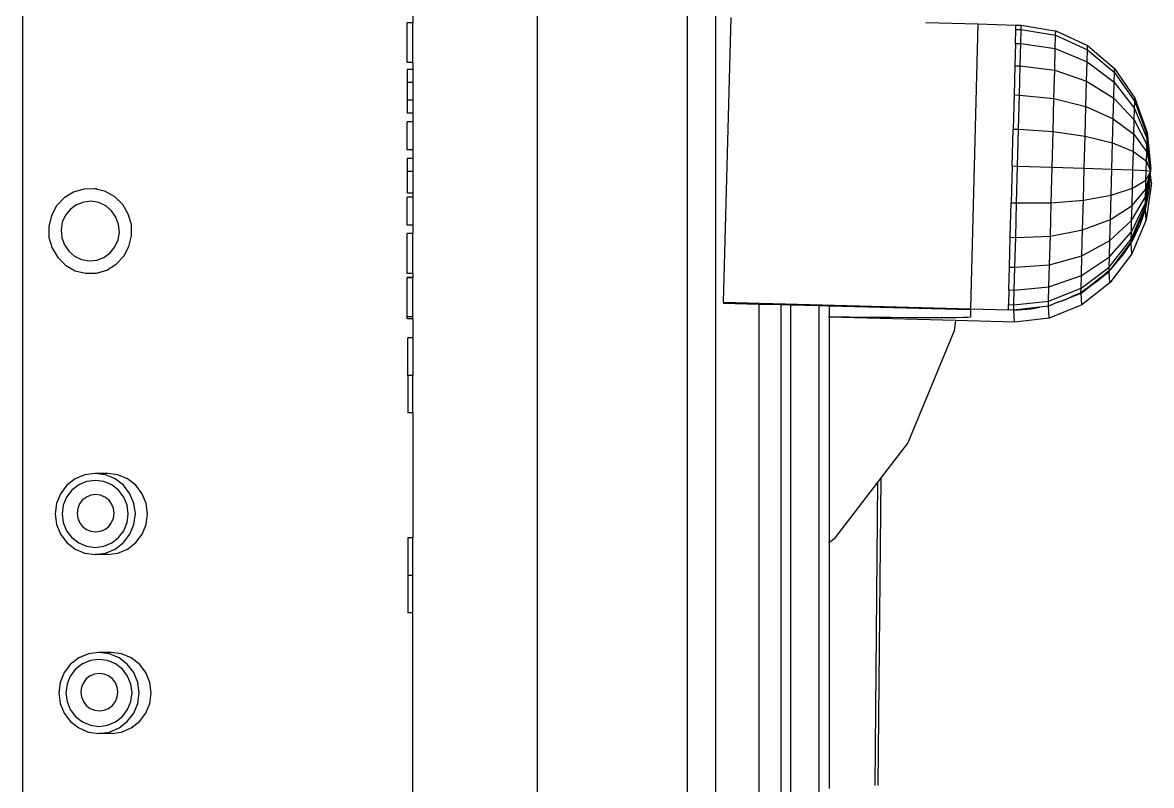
# Model space of a CAD drawing. Extents: x 2733443 to 3206532, y -1516114 to -1264405.
# Drawn here: x 3029293.6 to 3029531.5, y -1493360 to -1493199.3 of the extents above; entities that cross this region are included whole.
import ezdxf

# ---------------------------------------------------------------- set-up
doc = ezdxf.new("R2010")
doc.units = 0
doc.header["$MEASUREMENT"] = 0
doc.linetypes.add('1', pattern=[0, 0, 0])
doc.layers.get('0').update_dxf_attribs({"color": 250, "linetype": '1'})
doc.layers.add('furniture', color=33, linetype='Continuous')

# ---------------------------------------------------------------- blocks, each defined once
blk = doc.blocks.new('EQUIPMENT')
at = {"layer": 'furniture'}
for p, q in [((-2299.58, 9155.4), (-2299.58, 8710.37)), ((-2191.01, 8723.91), (-2191.01, 9127.9)), ((-2159.4, 8750.02), (-2159.4, 9117.14)), ((-2153.51, 9117.14), (-2153.51, 8750.02)), ((-2217.35, 8967.96), (-2217.35, 8964.11)), ((-2217.35, 8964.11), (-2218.48, 8964.11)), ((-2218.48, 8955.71), (-2218.48, 8964.11)), ((-2217.35, 8955.71), (-2217.35, 8964.11)), ((-2151.8, 8905.19), (-2150.21, 8965.22)), ((-2109.21, 8964.14), (-2098.21, 8963.85)), ((-2098.21, 8963.85), (-2099.8, 8903.81)), ((-2098.21, 8963.85), (-2090.2, 8963.62)), ((-2090.23, 8962.67), (-2090.2, 8963.62)), ((-2090.2, 8963.62), (-2089.25, 8963.61)), ((-2089.25, 8963.61), (-2089.06, 8963.6)), ((-2089.08, 8962.66), (-2089.06, 8963.57)), ((-2089.06, 8963.57), (-2089.06, 8963.6)), ((-2089.06, 8963.6), (-2081.99, 8962.39)), ((-2089.06, 8963.57), (-2081.99, 8962.39)), ((-2090.3, 8959.75), (-2090.23, 8962.67)), ((-2090.23, 8962.67), (-2089.08, 8962.66)), ((-2089.16, 8959.74), (-2089.08, 8962.66)), ((-2089.08, 8962.66), (-2081.82, 8961.48)), ((-2081.99, 8962.39), (-2081.8, 8962.41)), ((-2081.9, 8958.66), (-2081.82, 8961.48)), ((-2081.82, 8961.48), (-2081.8, 8962.41)), ((-2081.82, 8961.48), (-2075.12, 8958.4)), ((-2081.8, 8962.41), (-2075.1, 8959.28)), ((-2090.3, 8959.75), (-2090.43, 8955.05)), ((-2090.3, 8959.75), (-2089.16, 8959.74)), ((-2089.28, 8955.04), (-2089.16, 8959.74)), ((-2089.16, 8959.74), (-2081.9, 8958.66)), ((-2075.12, 8958.4), (-2075.1, 8959.28)), ((-2075.1, 8959.28), (-2069.41, 8954.43)), ((-2082.02, 8954.11), (-2081.9, 8958.66)), ((-2081.9, 8958.66), (-2075.19, 8955.87)), ((-2075.19, 8955.87), (-2075.12, 8958.4)), ((-2075.12, 8958.4), (-2069.43, 8953.62)), ((-2217.35, 8955.71), (-2218.48, 8955.71)), ((-2218.48, 8954.24), (-2218.48, 8951.5)), ((-2217.35, 8954.24), (-2218.48, 8954.24)), ((-2217.35, 8955.71), (-2217.35, 8954.24)), ((-2217.35, 8954.24), (-2217.35, 8951.5)), ((-2090.43, 8955.05), (-2090.59, 8948.89)), ((-2090.43, 8955.05), (-2089.28, 8955.04)), ((-2089.45, 8948.87), (-2089.28, 8955.04)), ((-2089.28, 8955.04), (-2082.02, 8954.11)), ((-2082.18, 8948.16), (-2082.02, 8954.11)), ((-2082.02, 8954.11), (-2075.3, 8951.79)), ((-2075.3, 8951.79), (-2075.19, 8955.87)), ((-2075.19, 8955.87), (-2069.48, 8951.56)), ((-2069.43, 8953.62), (-2069.41, 8954.43)), ((-2069.41, 8954.43), (-2065.12, 8948.19)), ((-2075.44, 8946.45), (-2075.3, 8951.79)), ((-2075.3, 8951.79), (-2069.57, 8948.23)), ((-2069.57, 8948.23), (-2069.48, 8951.56)), ((-2069.48, 8951.56), (-2069.43, 8953.62)), ((-2069.48, 8951.56), (-2065.17, 8946.02)), ((-2069.43, 8953.62), (-2065.13, 8947.49)), ((-2218.48, 8951.5), (-2218.48, 8947.77)), ((-2217.35, 8951.5), (-2218.48, 8951.5)), ((-2217.35, 8951.5), (-2217.35, 8947.77)), ((-2218.48, 8947.77), (-2218.48, 8945.03)), ((-2217.35, 8947.77), (-2218.48, 8947.77)), ((-2217.35, 8947.77), (-2217.35, 8945.03)), ((-2090.59, 8948.89), (-2090.78, 8941.69)), ((-2090.59, 8948.89), (-2089.45, 8948.87)), ((-2089.64, 8941.66), (-2089.45, 8948.87)), ((-2089.45, 8948.87), (-2082.18, 8948.16)), ((-2082.36, 8941.19), (-2082.18, 8948.16)), ((-2082.18, 8948.16), (-2075.44, 8946.45)), ((-2069.69, 8943.87), (-2069.57, 8948.23)), ((-2069.57, 8948.23), (-2065.24, 8943.67)), ((-2065.17, 8946.02), (-2065.13, 8947.49)), ((-2065.13, 8947.49), (-2065.12, 8948.19)), ((-2065.13, 8947.49), (-2062.53, 8940.4)), ((-2065.12, 8948.19), (-2062.52, 8940.99)), ((-2217.35, 8945.03), (-2218.48, 8945.03)), ((-2217.35, 8945.03), (-2217.35, 8943.21)), ((-2075.6, 8940.21), (-2075.44, 8946.45)), ((-2075.44, 8946.45), (-2069.69, 8943.87)), ((-2065.24, 8943.67), (-2065.17, 8946.02)), ((-2065.17, 8946.02), (-2062.55, 8939.64)), ((-2217.35, 8943.21), (-2218.48, 8943.21)), ((-2218.48, 8937.33), (-2218.48, 8943.21)), ((-2217.35, 8943.21), (-2217.35, 8937.33)), ((-2069.82, 8938.77), (-2069.69, 8943.87)), ((-2069.69, 8943.87), (-2065.32, 8940.59)), ((-2065.32, 8940.59), (-2065.24, 8943.67)), ((-2065.24, 8943.67), (-2062.58, 8938.42)), ((-2090.99, 8933.93), (-2090.78, 8941.69)), ((-2090.78, 8941.69), (-2089.64, 8941.66)), ((-2089.84, 8933.9), (-2089.64, 8941.66)), ((-2089.64, 8941.66), (-2082.36, 8941.19)), ((-2082.56, 8933.7), (-2082.36, 8941.19)), ((-2082.36, 8941.19), (-2075.6, 8940.21)), ((-2075.78, 8933.49), (-2075.6, 8940.21)), ((-2075.6, 8940.21), (-2069.82, 8938.77)), ((-2065.41, 8936.98), (-2065.32, 8940.59)), ((-2065.32, 8940.59), (-2062.63, 8936.83)), ((-2062.58, 8938.42), (-2062.55, 8939.64)), ((-2062.55, 8939.64), (-2062.53, 8940.4)), ((-2062.55, 8939.64), (-2061.82, 8933.08)), ((-2062.53, 8940.4), (-2062.52, 8940.99)), ((-2062.53, 8940.4), (-2061.82, 8933.08)), ((-2062.52, 8940.99), (-2061.78, 8933.32)), ((-2217.35, 8937.33), (-2218.48, 8937.33)), ((-2217.35, 8937.33), (-2217.35, 8935.51)), ((-2069.97, 8933.28), (-2069.82, 8938.77)), ((-2069.82, 8938.77), (-2065.41, 8936.98)), ((-2062.63, 8936.83), (-2062.58, 8938.42)), ((-2062.58, 8938.42), (-2061.82, 8933.08)), ((-2218.48, 8935.51), (-2218.48, 8932.77)), ((-2217.35, 8935.51), (-2218.48, 8935.51)), ((-2217.35, 8935.51), (-2217.35, 8932.77)), ((-2065.52, 8933.1), (-2065.41, 8936.98)), ((-2065.41, 8936.98), (-2062.67, 8934.96)), ((-2062.73, 8932.95), (-2062.67, 8934.96)), ((-2062.67, 8934.96), (-2062.63, 8936.83)), ((-2062.67, 8934.96), (-2061.8, 8932.84)), ((-2062.63, 8936.83), (-2061.82, 8933.08)), ((-2218.48, 8932.77), (-2218.48, 8928.22)), ((-2217.35, 8932.77), (-2218.48, 8932.77)), ((-2217.35, 8932.77), (-2217.35, 8928.22)), ((-2090.99, 8933.93), (-2091.19, 8926.16)), ((-2090.99, 8933.93), (-2089.84, 8933.9)), ((-2090.05, 8926.12), (-2089.84, 8933.9)), ((-2089.84, 8933.9), (-2082.56, 8933.7)), ((-2082.76, 8926.18), (-2082.56, 8933.7)), ((-2082.56, 8933.7), (-2075.78, 8933.49)), ((-2075.96, 8926.75), (-2075.78, 8933.49)), ((-2075.78, 8933.49), (-2069.97, 8933.28)), ((-2070.11, 8927.78), (-2069.97, 8933.28)), ((-2069.97, 8933.28), (-2065.52, 8933.1)), ((-2065.62, 8929.21), (-2065.52, 8933.1)), ((-2065.52, 8933.1), (-2062.73, 8932.95)), ((-2062.87, 8927.43), (-2061.82, 8932.66)), ((-2062.83, 8929.05), (-2061.82, 8932.66)), ((-2062.78, 8930.94), (-2062.73, 8932.95)), ((-2062.78, 8930.94), (-2061.82, 8932.66)), ((-2062.73, 8932.95), (-2061.8, 8932.84)), ((-2061.82, 8933.08), (-2061.83, 8933.05)), ((-2061.83, 8933.05), (-2061.8, 8932.84)), ((-2061.82, 8933.08), (-2061.78, 8933.32)), ((-2061.81, 8932.75), (-2061.82, 8932.66)), ((-2061.82, 8932.4), (-2061.82, 8932.66)), ((-2061.8, 8932.81), (-2061.81, 8932.75)), ((-2061.8, 8932.84), (-2061.8, 8932.81)), ((-2065.62, 8929.21), (-2062.78, 8930.94)), ((-2062.93, 8925.38), (-2061.84, 8932.1)), ((-2062.91, 8926.18), (-2061.84, 8932.1)), ((-2062.83, 8929.05), (-2062.78, 8930.94)), ((-2061.63, 8930.31), (-2062.77, 8922.57)), ((-2062.01, 8929.05), (-2061.84, 8932.1)), ((-2061.84, 8932.1), (-2061.81, 8932.29)), ((-2061.63, 8930.31), (-2061.84, 8932.1)), ((-2061.81, 8932.29), (-2061.82, 8932.4)), ((-2288.85, 8928.4), (-2290.81, 8927.19)), ((-2286.65, 8929.06), (-2288.85, 8928.4)), ((-2284.36, 8929.1), (-2286.65, 8929.06)), ((-2282.13, 8928.55), (-2284.36, 8929.1)), ((-2283.96, 8929.1), (-2284.36, 8929.1)), ((-2280.13, 8927.42), (-2282.13, 8928.55)), ((-2217.35, 8928.22), (-2218.48, 8928.22)), ((-2217.35, 8928.22), (-2217.35, 8927.36)), ((-2075.96, 8926.75), (-2070.11, 8927.78)), ((-2070.25, 8922.64), (-2070.11, 8927.78)), ((-2070.11, 8927.78), (-2065.62, 8929.21)), ((-2065.71, 8925.57), (-2065.62, 8929.21)), ((-2065.71, 8925.57), (-2062.83, 8929.05)), ((-2062.87, 8927.43), (-2062.83, 8929.05)), ((-2062.73, 8925.31), (-2062.01, 8929.05)), ((-2292.4, 8925.51), (-2293.51, 8923.46)), ((-2290.81, 8927.19), (-2292.4, 8925.51)), ((-2288.19, 8925.75), (-2289.5, 8924.8)), ((-2286.69, 8926.32), (-2288.19, 8925.75)), ((-2285.09, 8926.47), (-2286.69, 8926.32)), ((-2283.51, 8926.19), (-2285.09, 8926.47)), ((-2282.05, 8925.51), (-2283.51, 8926.19)), ((-2280.82, 8924.46), (-2282.05, 8925.51)), ((-2278.47, 8925.8), (-2280.13, 8927.42)), ((-2277.29, 8923.8), (-2278.47, 8925.8)), ((-2217.35, 8927.36), (-2218.48, 8927.36)), ((-2218.48, 8921.48), (-2218.48, 8927.36)), ((-2217.35, 8927.36), (-2217.35, 8921.48)), ((-2091.39, 8918.89), (-2091.19, 8926.16)), ((-2091.19, 8926.16), (-2090.05, 8926.12)), ((-2090.24, 8918.85), (-2090.05, 8926.12)), ((-2090.05, 8926.12), (-2082.76, 8926.18)), ((-2082.94, 8919.16), (-2082.76, 8926.18)), ((-2082.76, 8926.18), (-2075.96, 8926.75)), ((-2076.13, 8920.45), (-2075.96, 8926.75)), ((-2070.25, 8922.64), (-2065.71, 8925.57)), ((-2065.9, 8918.48), (-2062.93, 8925.38)), ((-2065.86, 8920.02), (-2062.91, 8926.18)), ((-2065.8, 8922.44), (-2062.87, 8927.43)), ((-2065.8, 8922.44), (-2065.71, 8925.57)), ((-2062.94, 8925.1), (-2062.93, 8925.38)), ((-2062.93, 8925.38), (-2062.91, 8926.18)), ((-2062.91, 8926.18), (-2062.87, 8927.43)), ((-2293.51, 8923.46), (-2294.05, 8921.19)), ((-2290.53, 8923.54), (-2291.2, 8922.06)), ((-2289.5, 8924.8), (-2290.53, 8923.54)), ((-2279.89, 8923.13), (-2280.82, 8924.46)), ((-2279.33, 8921.59), (-2279.89, 8923.13)), ((-2276.65, 8921.56), (-2277.29, 8923.8)), ((-2062.94, 8925.1), (-2065.92, 8917.94)), ((-2063.92, 8921.7), (-2062.91, 8924.75)), ((-2062.91, 8924.75), (-2062.73, 8925.31)), ((-2062.77, 8922.57), (-2062.91, 8924.75)), ((-2294.05, 8921.19), (-2294.01, 8918.85)), ((-2291.2, 8922.06), (-2291.47, 8920.44)), ((-2279.18, 8919.96), (-2279.33, 8921.59)), ((-2276.6, 8919.22), (-2276.65, 8921.56)), ((-2217.35, 8921.48), (-2218.48, 8921.48)), ((-2217.35, 8921.48), (-2217.35, 8919.66)), ((-2076.13, 8920.45), (-2070.25, 8922.64)), ((-2070.37, 8918.21), (-2070.25, 8922.64)), ((-2070.37, 8918.21), (-2065.8, 8922.44)), ((-2065.86, 8920.02), (-2065.8, 8922.44)), ((-2062.77, 8922.57), (-2065.75, 8915.41)), ((-2065.58, 8918.28), (-2063.92, 8921.7)), ((-2294.01, 8918.85), (-2293.37, 8916.61)), ((-2291.47, 8920.44), (-2291.32, 8918.81)), ((-2291.32, 8918.81), (-2290.76, 8917.28)), ((-2280.13, 8916.86), (-2279.45, 8918.35)), ((-2279.45, 8918.35), (-2279.18, 8919.96)), ((-2277.15, 8916.95), (-2276.6, 8919.22)), ((-2217.35, 8919.66), (-2218.48, 8919.66)), ((-2218.48, 8911.26), (-2218.48, 8919.66)), ((-2217.35, 8911.26), (-2217.35, 8919.66)), ((-2091.55, 8912.63), (-2091.39, 8918.89)), ((-2091.39, 8918.89), (-2090.24, 8918.85)), ((-2090.41, 8912.58), (-2090.24, 8918.85)), ((-2090.24, 8918.85), (-2082.94, 8919.16)), ((-2083.1, 8913.11), (-2082.94, 8919.16)), ((-2082.94, 8919.16), (-2076.13, 8920.45)), ((-2076.27, 8915.02), (-2076.13, 8920.45)), ((-2070.51, 8912.61), (-2065.9, 8918.48)), ((-2070.46, 8914.79), (-2065.86, 8920.02)), ((-2065.92, 8917.94), (-2065.9, 8918.48)), ((-2065.91, 8917.78), (-2065.58, 8918.28)), ((-2065.9, 8918.48), (-2065.86, 8920.02)), ((-2293.37, 8916.61), (-2292.18, 8914.61)), ((-2290.76, 8917.28), (-2289.84, 8915.94)), ((-2289.84, 8915.94), (-2288.6, 8914.9)), ((-2281.15, 8915.6), (-2280.13, 8916.86)), ((-2278.25, 8914.9), (-2277.15, 8916.95)), ((-2076.27, 8915.02), (-2070.37, 8918.21)), ((-2070.46, 8914.79), (-2070.37, 8918.21)), ((-2065.92, 8917.94), (-2070.42, 8911.98)), ((-2067.66, 8915.1), (-2066.35, 8917.1)), ((-2066.35, 8917.1), (-2065.92, 8917.66)), ((-2065.92, 8917.76), (-2065.91, 8917.78)), ((-2065.9, 8917.71), (-2065.92, 8917.76)), ((-2065.92, 8917.66), (-2065.9, 8917.71)), ((-2065.75, 8915.41), (-2065.92, 8917.66)), ((-2065.9, 8917.71), (-2065.91, 8917.78)), ((-2292.18, 8914.61), (-2290.53, 8912.99)), ((-2288.6, 8914.9), (-2287.14, 8914.22)), ((-2287.14, 8914.22), (-2285.56, 8913.94)), ((-2285.56, 8913.94), (-2283.96, 8914.09)), ((-2283.96, 8914.09), (-2282.46, 8914.66)), ((-2282.46, 8914.66), (-2281.15, 8915.6)), ((-2279.84, 8913.21), (-2278.25, 8914.9)), ((-2083.1, 8913.11), (-2076.27, 8915.02)), ((-2076.38, 8910.84), (-2076.27, 8915.02)), ((-2076.38, 8910.84), (-2070.46, 8914.79)), ((-2070.51, 8912.61), (-2070.46, 8914.79)), ((-2065.75, 8915.41), (-2070.37, 8909.31)), ((-2070.15, 8912.23), (-2067.66, 8915.1)), ((-2290.53, 8912.99), (-2288.52, 8911.86)), ((-2288.52, 8911.86), (-2286.29, 8911.3)), ((-2286.29, 8911.3), (-2285.86, 8911.31)), ((-2285.86, 8911.31), (-2285.83, 8911.3)), ((-2285.83, 8911.3), (-2284, 8911.35)), ((-2284, 8911.35), (-2281.8, 8912)), ((-2281.8, 8912), (-2279.84, 8913.21)), ((-2217.35, 8911.26), (-2218.48, 8911.26)), ((-2217.35, 8911.26), (-2217.35, 8910.39)), ((-2091.68, 8907.8), (-2091.55, 8912.63)), ((-2091.55, 8912.63), (-2090.41, 8912.58)), ((-2090.53, 8907.75), (-2090.41, 8912.58)), ((-2090.41, 8912.58), (-2083.1, 8913.11)), ((-2083.23, 8908.44), (-2083.1, 8913.11)), ((-2076.45, 8908.17), (-2070.51, 8912.61)), ((-2075.32, 8908.12), (-2070.96, 8911.51)), ((-2072.18, 8910.42), (-2070.54, 8911.67)), ((-2072.18, 8910.42), (-2070.96, 8911.51)), ((-2070.53, 8911.84), (-2070.96, 8911.51)), ((-2070.54, 8911.67), (-2070.15, 8912.23)), ((-2070.54, 8911.67), (-2070.53, 8911.84)), ((-2070.37, 8909.31), (-2070.54, 8911.67)), ((-2070.53, 8911.84), (-2070.51, 8912.61)), ((-2070.42, 8911.98), (-2070.53, 8911.84)), ((-2070.42, 8911.98), (-2070.15, 8912.23)), ((-2217.35, 8910.39), (-2218.48, 8910.39)), ((-2218.48, 8910.32), (-2218.48, 8910.39)), ((-2217.35, 8910.32), (-2218.48, 8910.32)), ((-2218.48, 8902.12), (-2218.48, 8910.32)), ((-2217.35, 8910.39), (-2217.35, 8910.32)), ((-2217.35, 8902.12), (-2217.35, 8910.32)), ((-2083.23, 8908.44), (-2076.38, 8910.84)), ((-2076.47, 8907.15), (-2074.22, 8908.86)), ((-2076.45, 8908.17), (-2076.38, 8910.84)), ((-2070.37, 8909.31), (-2076.31, 8904.69)), ((-2075.32, 8908.12), (-2074.22, 8908.86)), ((-2074.22, 8908.86), (-2072.99, 8909.7)), ((-2072.99, 8909.7), (-2072.18, 8910.42)), ((-2091.68, 8907.8), (-2091.76, 8904.72)), ((-2091.68, 8907.8), (-2090.53, 8907.75)), ((-2090.61, 8904.67), (-2090.53, 8907.75)), ((-2090.53, 8907.75), (-2083.23, 8908.44)), ((-2083.31, 8905.46), (-2083.23, 8908.44)), ((-2083.31, 8905.46), (-2076.45, 8908.17)), ((-2079, 8906.13), (-2076.47, 8907.15)), ((-2079, 8906.13), (-2078.43, 8906.41)), ((-2078.43, 8906.41), (-2078.39, 8906.43)), ((-2076.48, 8907.22), (-2078.39, 8906.43)), ((-2076.48, 8907.22), (-2076.45, 8908.17)), ((-2075.32, 8908.12), (-2076.48, 8907.22)), ((-2076.47, 8907.15), (-2076.48, 8907.22)), ((-2076.31, 8904.69), (-2076.47, 8907.15)), ((-2151.8, 8905.19), (-2151.8, 8904.95)), ((-2151.8, 8905.19), (-2099.8, 8903.81)), ((-2144.39, 8904.76), (-2151.8, 8904.95)), ((-2144.39, 8904.76), (-2144.39, 8757.25)), ((-2139.67, 8904.63), (-2144.39, 8904.76)), ((-2139.67, 8757.25), (-2139.67, 8904.63)), ((-2137.68, 8904.58), (-2139.67, 8904.63)), ((-2137.68, 8904.58), (-2137.68, 8737.98)), ((-2131.74, 8904.42), (-2137.68, 8904.58)), ((-2131.74, 8904.42), (-2131.74, 8737.98)), ((-2129.59, 8904.36), (-2131.74, 8904.42)), ((-2129.59, 8904.36), (-2129.59, 8902.13)), ((-2099.8, 8903.58), (-2129.59, 8904.36)), ((-2091.79, 8903.62), (-2091.76, 8904.72)), ((-2091.76, 8904.72), (-2090.61, 8904.67)), ((-2090.64, 8903.57), (-2090.61, 8904.67)), ((-2085.31, 8904.16), (-2090.64, 8903.57)), ((-2090.61, 8904.67), (-2083.31, 8905.46)), ((-2086.85, 8903.85), (-2085.31, 8904.16)), ((-2085.31, 8904.16), (-2085.15, 8904.2)), ((-2083.33, 8904.4), (-2085.15, 8904.2)), ((-2083.33, 8904.4), (-2083.31, 8905.46)), ((-2081.17, 8905.29), (-2083.33, 8904.4)), ((-2083.17, 8901.87), (-2083.33, 8904.4)), ((-2076.31, 8904.69), (-2083.17, 8901.87)), ((-2081.17, 8905.29), (-2080.49, 8905.53)), ((-2080.49, 8905.53), (-2079, 8906.13)), ((-2080.49, 8905.53), (-2079.54, 8905.86)), ((-2079.54, 8905.86), (-2079, 8906.13)), ((-2217.35, 8902.12), (-2218.48, 8902.12)), ((-2218.48, 8901.68), (-2218.48, 8902.12)), ((-2217.35, 8901.68), (-2218.48, 8901.68)), ((-2217.35, 8901.68), (-2217.35, 8902.12)), ((-2217.35, 8901.68), (-2217.35, 8897.69)), ((-2129.59, 8902.13), (-2129.73, 8902.13)), ((-2129.59, 8902.08), (-2129.73, 8902.08)), ((-2125.24, 8902.07), (-2129.59, 8902.13)), ((-2129.59, 8902.13), (-2129.59, 8902.08)), ((-2102.94, 8901.37), (-2129.59, 8902.08)), ((-2129.59, 8902.08), (-2129.59, 8854.54)), ((-2120.81, 8902.01), (-2125.24, 8902.07)), ((-2116.76, 8901.96), (-2120.81, 8902.01)), ((-2113.11, 8901.93), (-2116.76, 8901.96)), ((-2109.87, 8901.91), (-2113.11, 8901.93)), ((-2107.06, 8901.9), (-2109.87, 8901.91)), ((-2104.69, 8901.91), (-2107.06, 8901.9)), ((-2102.77, 8901.93), (-2104.69, 8901.91)), ((-2101.31, 8901.96), (-2102.77, 8901.93)), ((-2100.32, 8902.01), (-2101.31, 8901.96)), ((-2099.8, 8902.07), (-2100.32, 8902.01)), ((-2099.8, 8903.81), (-2099.8, 8903.58)), ((-2099.8, 8903.81), (-2091.79, 8903.62)), ((-2099.8, 8903.58), (-2099.8, 8902.07)), ((-2090.64, 8903.57), (-2091.79, 8903.62)), ((-2090.64, 8903.57), (-2086.85, 8903.85)), ((-2090.48, 8901.04), (-2090.64, 8903.57)), ((-2083.17, 8901.87), (-2090.48, 8901.04)), ((-2102.94, 8901.37), (-2103.23, 8899.15)), ((-2090.48, 8901.04), (-2102.94, 8901.37)), ((-2217.35, 8897.69), (-2218.4, 8897.69)), ((-2218.4, 8889.79), (-2218.4, 8897.69)), ((-2217.35, 8897.69), (-2217.35, 8889.79)), ((-2103.23, 8899.15), (-2112.99, 8875.59)), ((-2217.35, 8889.79), (-2218.4, 8889.79)), ((-2218.4, 8889.79), (-2218.4, 8881.89)), ((-2217.35, 8881.89), (-2217.35, 8889.79)), ((-2217.35, 8881.89), (-2218.4, 8881.89)), ((-2217.35, 8881.89), (-2217.35, 8855.55)), ((-2112.99, 8875.59), (-2119.3, 8867.37)), ((-2286.45, 8868.85), (-2288.49, 8867.99)), ((-2284.26, 8869.14), (-2286.45, 8868.85)), ((-2282.08, 8868.85), (-2284.26, 8869.14)), ((-2281.67, 8869.14), (-2284.26, 8869.14)), ((-2280.04, 8867.99), (-2282.08, 8868.85)), ((-2279.49, 8868.85), (-2281.67, 8869.14)), ((-2277.45, 8867.99), (-2279.49, 8868.85)), ((-2119.2, 8803.41), (-2118.6, 8868.27)), ((-2290.24, 8866.64), (-2291.58, 8864.87)), ((-2288.49, 8867.99), (-2290.24, 8866.64)), ((-2287.75, 8866.7), (-2289.2, 8865.58)), ((-2286.07, 8867.41), (-2287.75, 8866.7)), ((-2284.26, 8867.65), (-2286.07, 8867.41)), ((-2282.46, 8867.41), (-2284.26, 8867.65)), ((-2280.77, 8866.7), (-2282.46, 8867.41)), ((-2279.33, 8865.58), (-2280.77, 8866.7)), ((-2278.29, 8866.64), (-2280.04, 8867.99)), ((-2276.94, 8864.87), (-2278.29, 8866.64)), ((-2275.7, 8866.64), (-2277.45, 8867.99)), ((-2274.36, 8864.87), (-2275.7, 8866.64)), ((-2119.3, 8867.37), (-2128.51, 8855.37)), ((-2119.89, 8803.39), (-2119.3, 8867.37)), ((-2291.58, 8864.87), (-2292.42, 8862.81)), ((-2290.3, 8864.12), (-2291, 8862.42)), ((-2289.2, 8865.58), (-2290.3, 8864.12)), ((-2286.93, 8863.54), (-2287.55, 8862.72)), ((-2286.13, 8864.16), (-2286.93, 8863.54)), ((-2285.19, 8864.56), (-2286.13, 8864.16)), ((-2284.18, 8864.69), (-2285.19, 8864.56)), ((-2283.17, 8864.56), (-2284.18, 8864.69)), ((-2282.23, 8864.16), (-2283.17, 8864.56)), ((-2281.42, 8863.54), (-2282.23, 8864.16)), ((-2280.8, 8862.72), (-2281.42, 8863.54)), ((-2278.22, 8864.12), (-2279.33, 8865.58)), ((-2277.52, 8862.42), (-2278.22, 8864.12)), ((-2276.1, 8862.81), (-2276.94, 8864.87)), ((-2273.51, 8862.81), (-2274.36, 8864.87)), ((-2292.42, 8862.81), (-2292.71, 8860.6)), ((-2291, 8862.42), (-2291.24, 8860.6)), ((-2287.94, 8861.77), (-2288.07, 8860.75)), ((-2287.55, 8862.72), (-2287.94, 8861.77)), ((-2280.42, 8861.77), (-2280.8, 8862.72)), ((-2280.28, 8860.75), (-2280.42, 8861.77)), ((-2277.29, 8860.6), (-2277.52, 8862.42)), ((-2275.81, 8860.6), (-2276.1, 8862.81)), ((-2273.22, 8860.6), (-2273.51, 8862.81)), ((-2292.71, 8860.6), (-2292.42, 8858.39)), ((-2291.24, 8860.6), (-2291, 8858.77)), ((-2291, 8858.77), (-2290.3, 8857.07)), ((-2288.07, 8860.75), (-2287.94, 8859.73)), ((-2287.94, 8859.73), (-2287.55, 8858.78)), ((-2287.55, 8858.78), (-2286.93, 8857.97)), ((-2281.42, 8857.97), (-2280.8, 8858.78)), ((-2280.8, 8858.78), (-2280.42, 8859.73)), ((-2280.42, 8859.73), (-2280.28, 8860.75)), ((-2278.22, 8857.07), (-2277.52, 8858.77)), ((-2277.52, 8858.77), (-2277.29, 8860.6)), ((-2276.1, 8858.39), (-2275.81, 8860.6)), ((-2273.51, 8858.39), (-2273.22, 8860.6)), ((-2292.42, 8858.39), (-2291.58, 8856.33)), ((-2290.3, 8857.07), (-2289.2, 8855.61)), ((-2286.93, 8857.97), (-2286.13, 8857.34)), ((-2286.13, 8857.34), (-2285.19, 8856.95)), ((-2285.19, 8856.95), (-2284.18, 8856.81)), ((-2284.18, 8856.81), (-2283.17, 8856.95)), ((-2283.17, 8856.95), (-2282.23, 8857.34)), ((-2282.23, 8857.34), (-2281.42, 8857.97)), ((-2279.33, 8855.61), (-2278.22, 8857.07)), ((-2276.94, 8856.33), (-2276.1, 8858.39)), ((-2274.36, 8856.33), (-2273.51, 8858.39)), ((-2291.58, 8856.33), (-2290.24, 8854.56)), ((-2290.24, 8854.56), (-2288.49, 8853.2)), ((-2289.2, 8855.61), (-2287.75, 8854.49)), ((-2287.75, 8854.49), (-2286.07, 8853.79)), ((-2282.46, 8853.79), (-2280.77, 8854.49)), ((-2280.77, 8854.49), (-2279.33, 8855.61)), ((-2280.04, 8853.2), (-2278.29, 8854.56)), ((-2278.29, 8854.56), (-2276.94, 8856.33)), ((-2277.45, 8853.2), (-2275.7, 8854.56)), ((-2275.7, 8854.56), (-2274.36, 8856.33)), ((-2217.35, 8855.55), (-2218.4, 8855.55)), ((-2218.4, 8855.55), (-2218.4, 8847.65)), ((-2217.35, 8847.65), (-2217.35, 8855.55)), ((-2129.59, 8854.54), (-2129.73, 8854.43)), ((-2128.51, 8855.37), (-2129.59, 8854.54)), ((-2129.59, 8854.54), (-2129.59, 8802.77)), ((-2288.49, 8853.2), (-2286.45, 8852.35)), ((-2286.45, 8852.35), (-2284.26, 8852.06)), ((-2286.07, 8853.79), (-2284.26, 8853.54)), ((-2284.26, 8853.54), (-2282.46, 8853.79)), ((-2284.26, 8852.06), (-2282.08, 8852.35)), ((-2281.67, 8852.06), (-2284.26, 8852.06)), ((-2282.08, 8852.35), (-2280.04, 8853.2)), ((-2281.67, 8852.06), (-2279.49, 8852.35)), ((-2279.49, 8852.35), (-2277.45, 8853.2)), ((-2217.35, 8847.65), (-2218.4, 8847.65)), ((-2218.4, 8847.65), (-2218.4, 8839.75)), ((-2217.35, 8839.75), (-2217.35, 8847.65)), ((-2217.35, 8839.75), (-2218.4, 8839.75)), ((-2217.35, 8768), (-2217.35, 8839.75)), ((-2287.7, 8830.29), (-2289.45, 8828.94)), ((-2285.66, 8831.15), (-2287.7, 8830.29)), ((-2283.47, 8831.44), (-2285.66, 8831.15)), ((-2281.29, 8831.15), (-2283.47, 8831.44)), ((-2280.89, 8831.44), (-2283.47, 8831.44)), ((-2279.25, 8830.29), (-2281.29, 8831.15)), ((-2278.7, 8831.15), (-2280.89, 8831.44)), ((-2277.5, 8828.94), (-2279.25, 8830.29)), ((-2276.66, 8830.29), (-2278.7, 8831.15)), ((-2274.91, 8828.94), (-2276.66, 8830.29)), ((-2289.45, 8828.94), (-2290.79, 8827.17)), ((-2288.41, 8827.88), (-2289.52, 8826.42)), ((-2286.96, 8829), (-2288.41, 8827.88)), ((-2285.28, 8829.71), (-2286.96, 8829)), ((-2283.47, 8829.95), (-2285.28, 8829.71)), ((-2281.67, 8829.71), (-2283.47, 8829.95)), ((-2279.99, 8829), (-2281.67, 8829.71)), ((-2278.54, 8827.88), (-2279.99, 8829)), ((-2277.43, 8826.42), (-2278.54, 8827.88)), ((-2276.16, 8827.17), (-2277.5, 8828.94)), ((-2273.57, 8827.17), (-2274.91, 8828.94)), ((-2290.79, 8827.17), (-2291.64, 8825.11)), ((-2289.52, 8826.42), (-2290.21, 8824.72)), ((-2286.14, 8825.84), (-2286.76, 8825.02)), ((-2285.34, 8826.46), (-2286.14, 8825.84)), ((-2284.4, 8826.86), (-2285.34, 8826.46)), ((-2283.39, 8826.99), (-2284.4, 8826.86)), ((-2282.38, 8826.86), (-2283.39, 8826.99)), ((-2281.44, 8826.46), (-2282.38, 8826.86)), ((-2280.63, 8825.84), (-2281.44, 8826.46)), ((-2280.02, 8825.02), (-2280.63, 8825.84)), ((-2276.73, 8824.72), (-2277.43, 8826.42)), ((-2275.31, 8825.11), (-2276.16, 8827.17)), ((-2272.72, 8825.11), (-2273.57, 8827.17)), ((-2291.64, 8825.11), (-2291.92, 8822.9)), ((-2290.21, 8824.72), (-2290.45, 8822.9)), ((-2287.15, 8824.07), (-2287.28, 8823.05)), ((-2287.28, 8823.05), (-2287.15, 8822.03)), ((-2286.76, 8825.02), (-2287.15, 8824.07)), ((-2279.63, 8824.07), (-2280.02, 8825.02)), ((-2279.49, 8823.05), (-2279.63, 8824.07)), ((-2279.63, 8822.03), (-2279.49, 8823.05)), ((-2276.5, 8822.9), (-2276.73, 8824.72)), ((-2275.02, 8822.9), (-2275.31, 8825.11)), ((-2272.44, 8822.9), (-2272.72, 8825.11)), ((-2291.92, 8822.9), (-2291.64, 8820.69)), ((-2291.64, 8820.69), (-2290.79, 8818.63)), ((-2290.45, 8822.9), (-2290.21, 8821.07)), ((-2290.21, 8821.07), (-2289.52, 8819.37)), ((-2287.15, 8822.03), (-2286.76, 8821.08)), ((-2286.76, 8821.08), (-2286.14, 8820.27)), ((-2280.63, 8820.27), (-2280.02, 8821.08)), ((-2280.02, 8821.08), (-2279.63, 8822.03)), ((-2277.43, 8819.37), (-2276.73, 8821.07)), ((-2276.73, 8821.07), (-2276.5, 8822.9)), ((-2276.16, 8818.63), (-2275.31, 8820.69)), ((-2275.31, 8820.69), (-2275.02, 8822.9)), ((-2273.57, 8818.63), (-2272.72, 8820.69)), ((-2272.72, 8820.69), (-2272.44, 8822.9)), ((-2290.79, 8818.63), (-2289.45, 8816.86)), ((-2289.52, 8819.37), (-2288.41, 8817.91)), ((-2286.14, 8820.27), (-2285.34, 8819.64)), ((-2285.34, 8819.64), (-2284.4, 8819.25)), ((-2284.4, 8819.25), (-2283.39, 8819.11)), ((-2283.39, 8819.11), (-2282.38, 8819.25)), ((-2282.38, 8819.25), (-2281.44, 8819.64)), ((-2281.44, 8819.64), (-2280.63, 8820.27)), ((-2278.54, 8817.91), (-2277.43, 8819.37)), ((-2277.5, 8816.86), (-2276.16, 8818.63)), ((-2274.91, 8816.86), (-2273.57, 8818.63)), ((-2289.45, 8816.86), (-2287.7, 8815.5)), ((-2288.41, 8817.91), (-2286.96, 8816.79)), ((-2286.96, 8816.79), (-2285.28, 8816.09)), ((-2285.28, 8816.09), (-2283.47, 8815.84)), ((-2283.47, 8815.84), (-2281.67, 8816.09)), ((-2281.67, 8816.09), (-2279.99, 8816.79)), ((-2279.99, 8816.79), (-2278.54, 8817.91)), ((-2279.25, 8815.5), (-2277.5, 8816.86)), ((-2276.66, 8815.5), (-2274.91, 8816.86)), ((-2287.7, 8815.5), (-2285.66, 8814.65)), ((-2285.66, 8814.65), (-2283.47, 8814.36)), ((-2283.47, 8814.36), (-2281.29, 8814.65)), ((-2280.89, 8814.36), (-2283.47, 8814.36)), ((-2281.29, 8814.65), (-2279.25, 8815.5)), ((-2280.89, 8814.36), (-2278.7, 8814.65)), ((-2278.7, 8814.65), (-2276.66, 8815.5))]:
    blk.add_line(p, q, dxfattribs=at)

msp = doc.modelspace()

# ---------------------------------------------------------------- block references
at = {"color": 240, "true_color": 0xed1f24}
msp.add_blockref('EQUIPMENT', (3031593.1809, -1502163.4359), dxfattribs=at)

doc.saveas('drawing.dxf')
